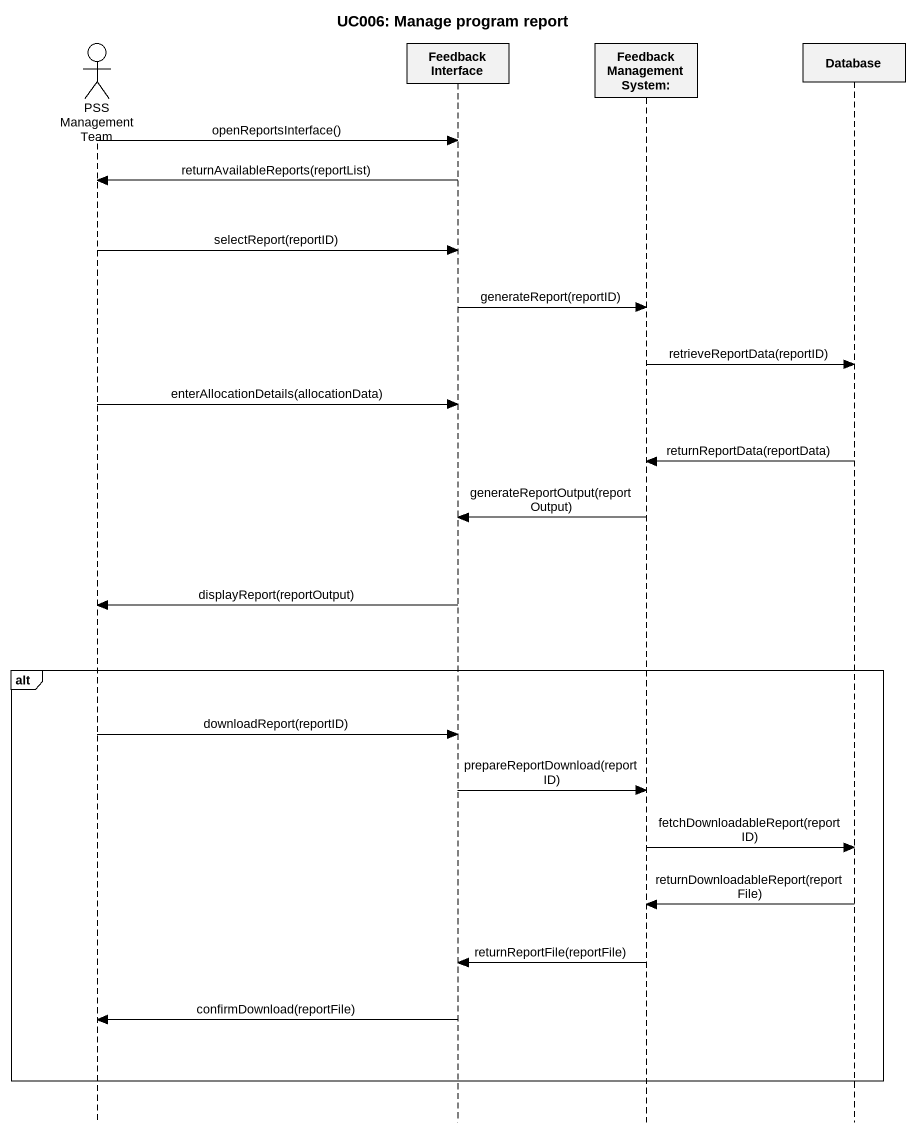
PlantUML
@startuml
title UC006: Manage program report
hide footbox
actor "PSS Management Team" as PSS_Management_Team
participant "Feedback Interface" as Feedback_Interface
participant "Feedback Management System:" as Feedback_Management_System
participant "Database" as Database_

PSS_Management_Team -> Feedback_Interface : openReportsInterface()
Feedback_Interface -> PSS_Management_Team : returnAvailableReports(reportList)
PSS_Management_Team -> Feedback_Interface : selectReport(reportID)
Feedback_Interface -> Feedback_Management_System : generateReport(reportID)
Feedback_Management_System -> Database_ : retrieveReportData(reportID)
PSS_Management_Team -> Feedback_Interface : enterAllocationDetails(allocationData)
Database_ -> Feedback_Management_System : returnReportData(reportData)
Feedback_Management_System -> Feedback_Interface : generateReportOutput(reportOutput)
Feedback_Interface -> PSS_Management_Team : displayReport(reportOutput)
alt
  PSS_Management_Team -> Feedback_Interface : downloadReport(reportID)
  Feedback_Interface -> Feedback_Management_System : prepareReportDownload(reportID)
  Feedback_Management_System -> Database_ : fetchDownloadableReport(reportID)
  Database_ -> Feedback_Management_System : returnDownloadableReport(reportFile)
  Feedback_Management_System -> Feedback_Interface : returnReportFile(reportFile)
  Feedback_Interface -> PSS_Management_Team : confirmDownload(reportFile)
end
@enduml
